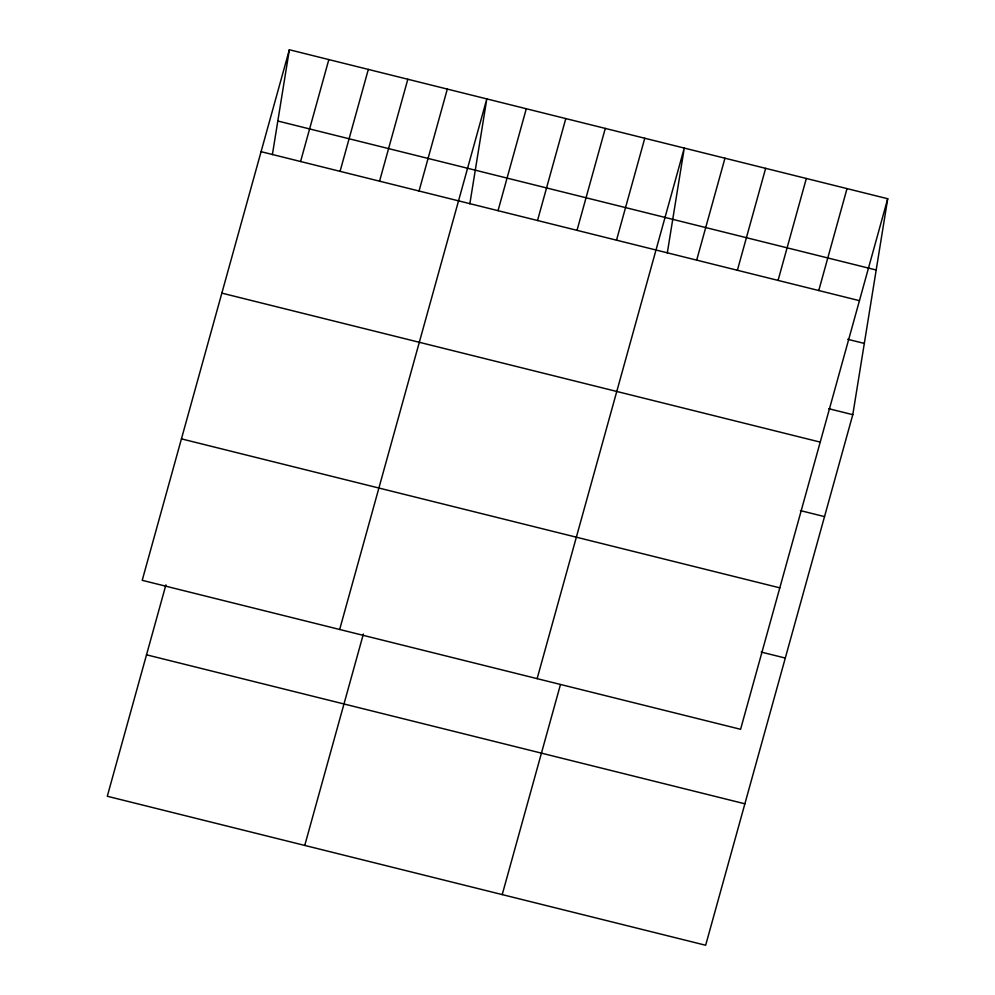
<?xml version="1.0" encoding="UTF-8"?>
<svg xmlns="http://www.w3.org/2000/svg" width="995" height="995" viewBox="0 0 995 995"><rect width="100%" height="100%" fill="white"/><g stroke="black" fill="none" stroke-linecap="round" stroke-linejoin="round"><path stroke-width="1.49" d="M272.381 154.66L289.346 49.75L887.714 198.739L852.79 414.679L705.654 945.25L107.286 796.261L165.916 584.861M469.839 203.826L486.804 98.915L339.668 629.487M667.297 252.991L684.261 148.081L537.126 678.652M289.346 49.75L142.21 580.321L740.578 729.298L887.714 198.739M300.577 161.501L328.835 59.588M340.066 171.339L368.324 69.414M379.555 181.177L407.826 79.252M419.044 191.003L447.315 89.077M304.744 845.427L363.374 634.026M498.035 210.666L526.293 108.753M537.524 220.504L565.794 118.579M577.013 230.342L605.283 128.417M616.514 240.168L644.772 138.243M502.214 894.592L560.434 684.647M696.687 260.13L724.957 158.217M737.382 270.267L765.64 168.342M778.065 280.403L806.336 178.478M818.761 290.528L847.019 188.602M277.816 121.017L876.185 270.006M261.076 151.675L859.444 300.664M847.74 339.295L864.319 343.424M828.686 408.684L852.79 414.679M221.848 293.127L820.216 442.116M800.415 510.609L824.532 516.604M181.438 438.87L779.806 587.846M761.187 652.061L785.304 658.056M146.514 654.809L744.882 803.798"/></g></svg>
